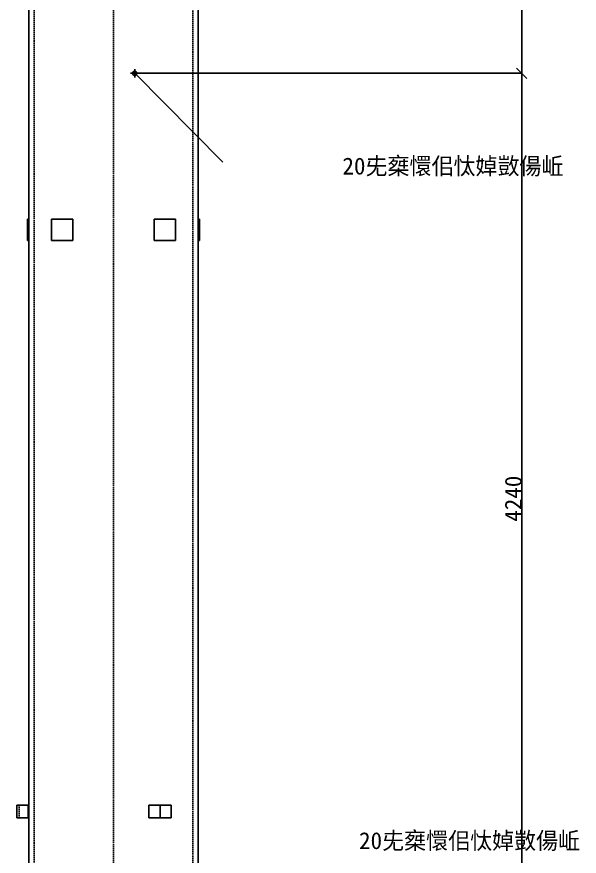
# Model space of a CAD drawing. Extents: x 72 to 24750, y 150 to 17460.
# Drawn here: x 14292 to 16951, y 9451 to 13419 of the extents above; entities that cross this region are included whole.
import ezdxf

# ---------------------------------------------------------------- set-up
doc = ezdxf.new("R2010")
doc.units = 0
doc.header["$MEASUREMENT"] = 0
doc.linetypes.add('HIDDEN', pattern=[9.525, 6.35, -3.175])
for name, color, linetype in [('GREEN_SOLID', 3, 'CONTINUOUS'), ('WHITE_HIDDEN', 7, 'HIDDEN'), ('WHITE_SOLID', 7, 'CONTINUOUS'), ('YELLOW_SOLID', 2, 'CONTINUOUS')]:
    doc.layers.add(name, color=color, linetype=linetype)

msp = doc.modelspace()

# ---------------------------------------------------------------- linework, layer by layer
at = {"layer": 'GREEN_SOLID', "color": 3, "linetype": 'Continuous'}
for p, q in [((14829.674826, 13151.803535), (14842.994826, 13151.803535)), ((14869.674826, 13151.803535), (14829.674826, 13151.803535)), ((14849.674826, 13171.803535), (14849.674826, 13158.483535)), ((14849.674826, 13131.803535), (14849.674826, 13171.803535)), ((14849.674826, 13151.803535), (15266.332648, 12731.187221)), ((14849.674826, 13131.803535), (14849.674826, 13145.123535)), ((14869.674826, 13151.803535), (14856.354826, 13151.803535))]:
    msp.add_line(p, q, dxfattribs=at)
msp.add_circle((14849.674826, 13151.803535), 10, dxfattribs=at)
at = {"layer": 'WHITE_HIDDEN', "color": 7, "linetype": 'HIDDEN'}
for p, q in [((14374.674826, 13640.803535), (14374.674826, 8562.803535)), ((15124.674826, 8562.803535), (15124.674826, 13640.803535)), ((14343.674826, 12461.803535), (14349.674826, 12461.803535)), ((14343.674826, 12361.803535), (14343.674826, 12461.803535)), ((14349.674826, 12361.803535), (14349.674826, 12461.803535)), ((14349.674826, 12361.803535), (14349.674826, 12461.803535)), ((14457.174826, 12461.803535), (14457.174826, 12361.803535)), ((14557.174826, 12461.803535), (14457.174826, 12461.803535)), ((14557.174826, 12361.803535), (14557.174826, 12461.803535)), ((14942.174826, 12461.803535), (14942.174826, 12361.803535)), ((15042.174826, 12461.803535), (14942.174826, 12461.803535)), ((15042.174826, 12361.803535), (15042.174826, 12461.803535)), ((15149.674826, 12361.803535), (15149.674826, 12461.803535)), ((15155.674826, 12461.803535), (15149.674826, 12461.803535)), ((15149.674826, 12361.803535), (15149.674826, 12461.803535)), ((15155.674826, 12361.803535), (15155.674826, 12461.803535)), ((14343.674826, 12361.803535), (14349.674826, 12361.803535)), ((14457.174826, 12361.803535), (14557.174826, 12361.803535)), ((14942.174826, 12361.803535), (15042.174826, 12361.803535)), ((15155.674826, 12361.803535), (15149.674826, 12361.803535)), ((14345.431331, 9691.802197), (14292.398322, 9691.799482)), ((14304.404419, 9691.799482), (14305.051443, 9691.799648)), ((14305.051443, 9691.799315), (14304.404419, 9691.799482)), ((14304.404419, 9631.795576), (14304.404419, 9691.799482)), ((14305.051443, 9691.799648), (14348.017117, 9691.80198)), ((14348.017117, 9691.796984), (14305.051443, 9691.799315)), ((14345.431331, 9691.802197), (14345.431331, 9691.796767)), ((14347.712635, 9691.802058), (14345.431331, 9691.802197)), ((14348.017117, 9691.80198), (14348.017117, 9691.796984)), ((14345.431331, 9631.798292), (14292.398322, 9631.795576)), ((14305.051443, 9631.795743), (14304.404419, 9631.795576)), ((14304.404419, 9631.795576), (14305.051443, 9631.79541)), ((14305.051443, 9631.795743), (14348.017117, 9631.798074)), ((14305.051443, 9631.79541), (14348.017117, 9631.793078)), ((14348.017117, 9631.798074), (14345.431331, 9631.798292))]:
    msp.add_line(p, q, dxfattribs=at)
at = {"layer": 'WHITE_SOLID', "color": 4, "linetype": 'HIDDEN'}
msp.add_line((14749.674826, 2007.599904), (14749.674826, 16512.463535), dxfattribs=at)
at = {"layer": 'WHITE_SOLID', "color": 7, "linetype": 'Continuous'}
for p, q in [((16679.311177, 15011.803554), (16679.311177, 13151.803554)), ((16704.059914, 13127.054816), (16654.562439, 13176.552291)), ((16654.562439, 13176.552291), (16704.059914, 13127.054816)), ((14850.174826, 13151.803535), (16682.311177, 13151.803554)), ((14850.174826, 13151.803535), (16682.311177, 13151.803554)), ((16679.311177, 13151.803554), (16679.311177, 8911.803554))]:
    msp.add_line(p, q, dxfattribs=at)
at = {"layer": 'YELLOW_SOLID', "color": 2, "linetype": 'Continuous'}
for p, q in [((14349.674826, 8580.294719), (14349.674826, 13623.31235)), ((15149.674826, 8580.294719), (15149.674826, 13623.31235)), ((14343.674826, 12461.803535), (14343.674826, 12361.803535)), ((14343.674826, 12461.803535), (14349.674826, 12461.803535)), ((14557.174826, 12461.803535), (14457.174826, 12461.803535)), ((14457.174826, 12461.803535), (14457.174826, 12361.803535)), ((14557.174826, 12361.803535), (14557.174826, 12461.803535)), ((14942.174826, 12461.803535), (14942.174826, 12361.803535)), ((15042.174826, 12461.803535), (14942.174826, 12461.803535)), ((15042.174826, 12361.803535), (15042.174826, 12461.803535)), ((15149.674826, 12461.803535), (15155.674826, 12461.803535)), ((15155.674826, 12461.803535), (15155.674826, 12361.803535)), ((14343.674826, 12361.803535), (14349.674826, 12361.803535)), ((14557.174826, 12361.803535), (14457.174826, 12361.803535)), ((14942.174826, 12361.803535), (15042.174826, 12361.803535)), ((15155.674826, 12361.803535), (15149.674826, 12361.803535)), ((14292.398322, 9691.799482), (14292.398322, 9631.795576)), ((14292.398322, 9691.799482), (14345.431331, 9691.796767)), ((14345.431331, 9691.796767), (14348.017117, 9691.796984)), ((14345.431331, 9691.796767), (14345.431331, 9631.792861)), ((14348.017117, 9691.796984), (14348.017117, 9631.793078)), ((15022.709972, 9691.799455), (14916.643955, 9691.799455)), ((14916.643955, 9631.801773), (14916.643955, 9691.799455)), ((14969.676963, 9631.801773), (14969.676963, 9691.799455)), ((15022.709972, 9631.801773), (15022.709972, 9691.799455)), ((14292.398322, 9631.795576), (14345.431331, 9631.792861)), ((14345.431331, 9631.792861), (14348.017117, 9631.793078)), ((15022.709972, 9631.801773), (14916.643955, 9631.801773))]:
    msp.add_line(p, q, dxfattribs=at)

# ---------------------------------------------------------------- texts
at = {"layer": 'GREEN_SOLID', "color": 3, "linetype": 'Continuous'}
for p in [(15831.832648, 12673.187221), (15910.394641, 9484.364791)]:
    msp.add_text('20兂椉懁佀忲婥敳偒岴', height=80, dxfattribs=at).set_placement(p)
at = {"layer": 'WHITE_SOLID', "color": 7, "linetype": 'Continuous'}
msp.add_text('4240', height=80, rotation=90.000008, dxfattribs=at).set_placement((16679.311177, 11031.803522))

doc.saveas('drawing.dxf')
